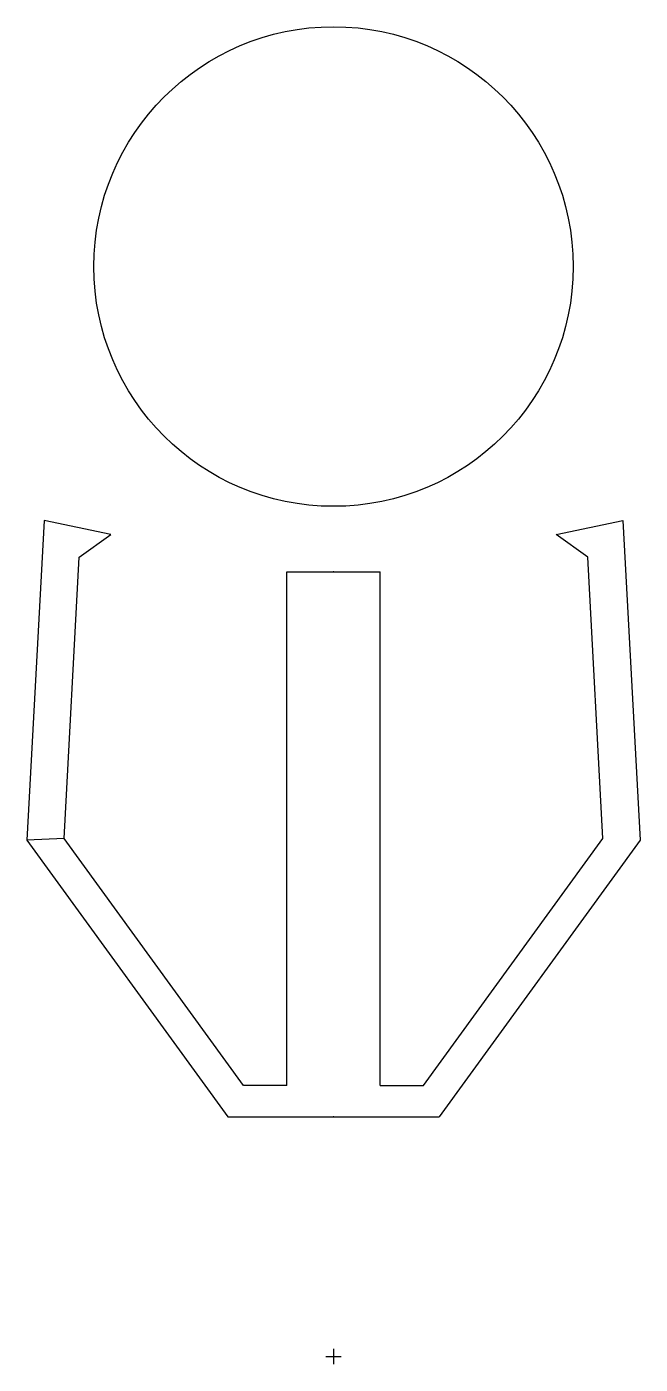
# Model space of a CAD drawing. Header units: millimetres. Extents: x -197 to 197, y -5 to 854.
import ezdxf

# ---------------------------------------------------------------- set-up
doc = ezdxf.new("R2010")
doc.units = ezdxf.units.MM
doc.header["$PDSIZE"] = -1

msp = doc.modelspace()

# ---------------------------------------------------------------- linework, layer by layer
at = {"color": 7, "linetype": 'Continuous'}
for p, q in [((-186, 536.96), (-197.12, 331.66)), ((-143.11, 527.88), (-186, 536.96)), ((143.11, 527.88), (186, 536.96)), ((186, 536.96), (197.12, 331.66)), ((-163.33, 513.35), (-143.11, 527.88)), ((163.33, 513.35), (143.11, 527.88)), ((-173.12, 332.65), (-163.33, 513.35)), ((173.12, 332.65), (163.33, 513.35)), ((-30, 173.94), (-30, 503.94)), ((-30, 503.94), (30, 503.94)), ((30, 173.94), (30, 503.94)), ((-173.12, 332.65), (-197.12, 331.66)), ((-197.12, 331.66), (-68, 153.94)), ((-57.81, 173.94), (-173.12, 332.65)), ((57.81, 173.94), (173.12, 332.65)), ((197.12, 331.66), (68, 153.94)), ((-30, 173.94), (-57.81, 173.94)), ((30, 173.94), (57.81, 173.94)), ((-68, 153.94), (68, 153.94)), ((-5, 0), (5, 0)), ((0, 5), (0, -5))]:
    msp.add_line(p, q, dxfattribs=at)
msp.add_circle((0, 700), 154, dxfattribs=at)
for p in [(0, 503.94), (0, 153.94), (0, 0)]:
    msp.add_point(p, dxfattribs=at)

doc.saveas('drawing.dxf')
